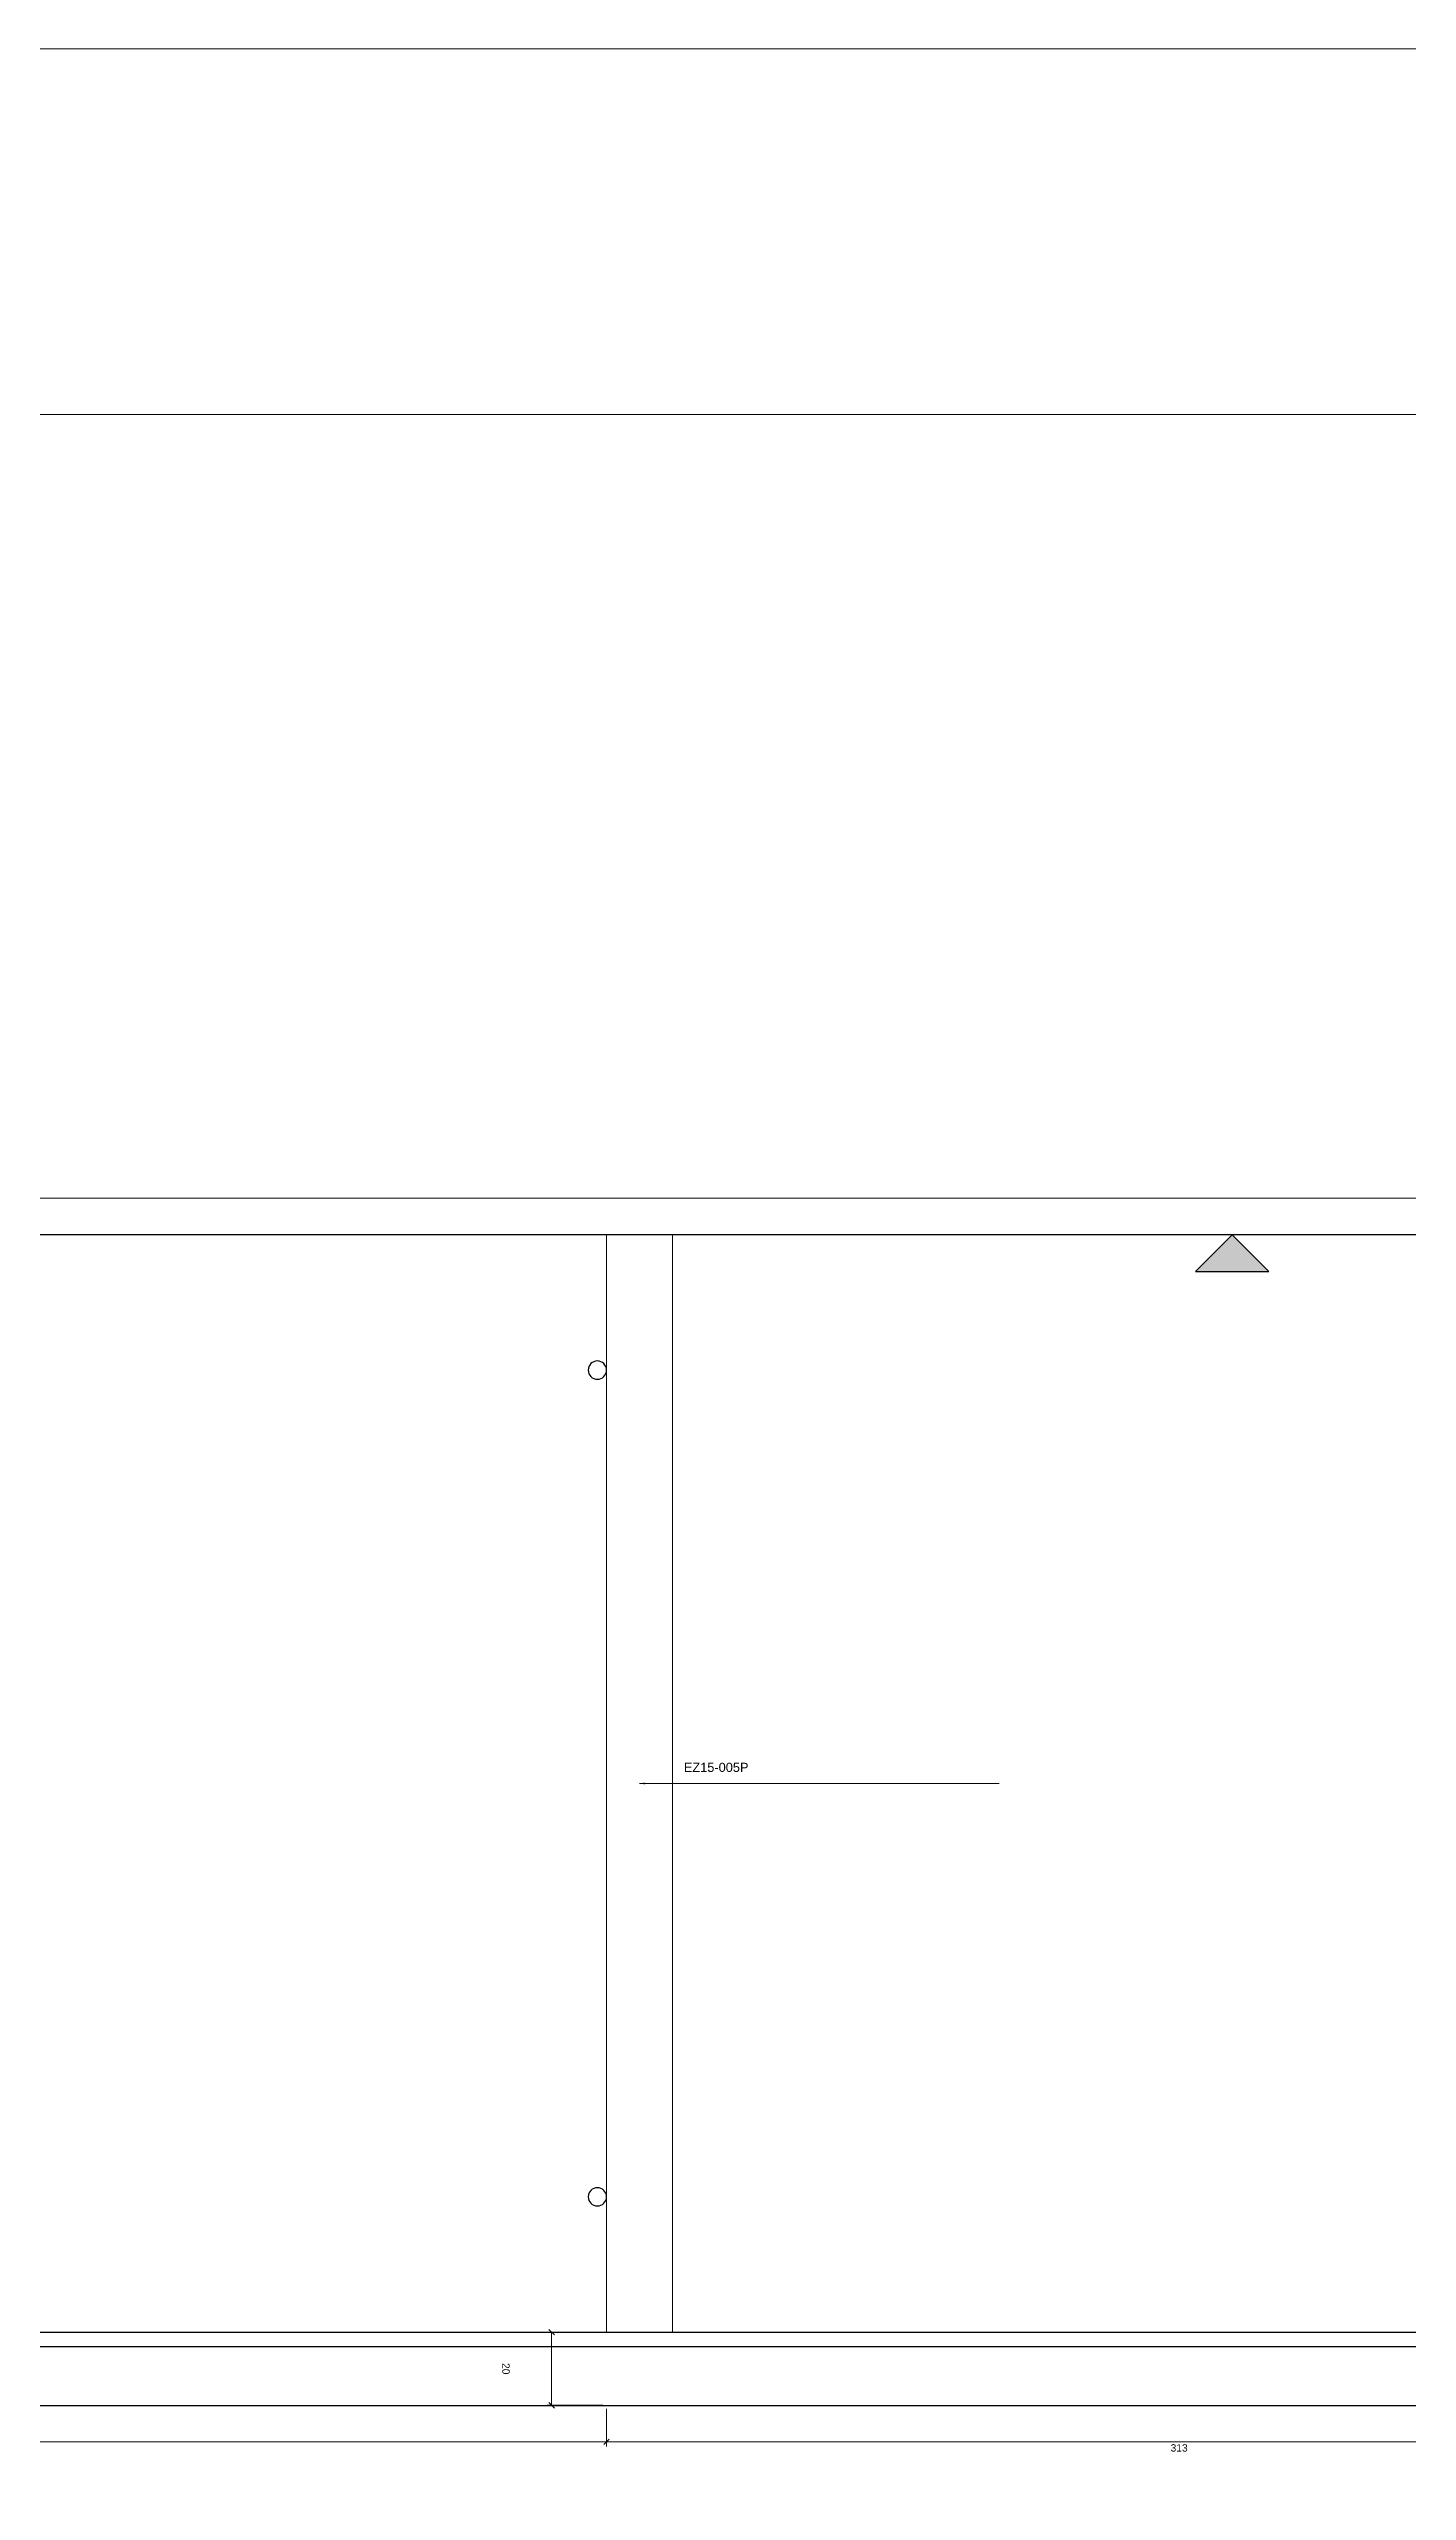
# Paper-space layout 'Left cabinet side2' of a CAD drawing. Header units: millimetres. Extents: x -4 to 1481, y -4 to 1046.
# Drawn here: x 367 to 739, y 378 to 1046 of the extents above; entities that cross this region are included whole.
import ezdxf

# ---------------------------------------------------------------- set-up
doc = ezdxf.new("R2010")
doc.units = ezdxf.units.MM
doc.layers.get('0').update_dxf_attribs({"true_color": 0xc2c2ced6})
doc.layers.add('New project_cabinet-001_Left cabinet side_View from above', color=1, linetype='Continuous', true_color=0xc2ff0000)
doc.layers.add('TitleBlock', color=7, linetype='Continuous')
doc.styles.add('Beschriftung', font='arial.ttf')
doc.styles.add('Blum_Dimension', font='arial.ttf', dxfattribs={"height": 2})
doc.dimstyles.new('Blum_Chain', dxfattribs={"dimtxt": 2, "dimasz": 2, "dimexe": 1.25, "dimexo": 1, "dimtad": 0, "dimjust": 4, "dimtih": 1, "dimtoh": 1, "dimtxsty": 'Blum_Dimension', "dimblk1": 'DOTSMALL', "dimsah": 1, "dimcen": 2, "dimadec": 0, "dimazin": 2, "dimtfac": 1, "dimtix": 1, "dimtmove": 0, "dimatfit": 3, "dimldrblk": 'OBLIQUE', "dimfxl": 1, "dimlwd": 5, "dimlwe": 5, "dimarcsym": 0})
doc.dimstyles.new('Blum_Default', dxfattribs={"dimtxt": 2, "dimasz": 1.5, "dimexe": 1.25, "dimexo": 1, "dimtad": 1, "dimtxsty": 'Blum_Dimension', "dimblk": 'OBLIQUE', "dimcen": 2, "dimadec": 0, "dimazin": 2, "dimtfac": 1, "dimtix": 1, "dimtmove": 0, "dimatfit": 3, "dimfxl": 1, "dimlwd": 5, "dimlwe": 5, "dimarcsym": 0})

# ---------------------------------------------------------------- blocks, each defined once
blk = doc.blocks.new('TitleBlock_Left cabinet side2')
at = {"layer": 'TitleBlock', "lineweight": 0}
for points in [[(-0.79, -0.79, 0), (-0.79, 209.21, 0), (296.21, 209.21, 0), (296.21, -0.79, 0)], [(9.21, 9.21, 0), (9.21, 189.21, 0), (286.21, 189.21, 0), (286.21, 9.21, 0)]]:
    blk.add_polyline3d(points, close=True, dxfattribs=at)
blk = doc.blocks.new('Blum_Trinagle_Filled')
h = blk.add_hatch(color=256)
h.dxf.hatch_style = 1
h.paths.add_polyline_path([(2, 2), (-2, 2), (0, 0)])
blk.add_lwpolyline([(0, 0), (2, 2), (-2, 2)], close=True)
blk = doc.blocks.new('_DotSmall')
at = {"color": 0, "linetype": 'ByBlock', "const_width": 0.5}
blk.add_lwpolyline([(-0.0625, 0, 1), (0.0625, 0, 1)], format="xyb", close=True, dxfattribs=at)
blk = doc.blocks.new('*D214')
at = {"layer": 'Defpoints', "color": 0, "lineweight": 0}
for p in [(1181.71, 731.83), (190.71, 721.83), (1181.71, 721.83)]:
    blk.add_point(p, dxfattribs=at)
at = {"layer": 'New project_cabinet-001_Left cabinet side_View from above', "color": 0, "lineweight": 5}
for p, q in [((190.71, 722.83), (190.71, 733.08)), ((190.71, 731.83), (1179.71, 731.83)), ((1181.71, 722.83), (1181.71, 733.08))]:
    blk.add_line(p, q, dxfattribs=at)
at = {"layer": 'New project_cabinet-001_Left cabinet side_View from above', "color": 0, "lineweight": 0}
blk.add_solid([(1179.71, 731.49), (1179.71, 732.16), (1181.71, 731.83)], dxfattribs=at)
at = {"layer": 'New project_cabinet-001_Left cabinet side_View from above', "color": 0, "lineweight": 5, "xscale": 2, "yscale": 2, "zscale": 2, "rotation": 180}
blk.add_blockref('_DotSmall', (190.71, 731.83), dxfattribs=at)
at = {"layer": 'New project_cabinet-001_Left cabinet side_View from above', "color": 0, "lineweight": 0, "insert": (1181.71, 735.72), "char_height": 2, "attachment_point": 5, "rotation": 270, "style": 'Blum_Dimension'}
blk.add_mtext('991', dxfattribs=at)
blk = doc.blocks.new('_Oblique')
at = {"color": 0, "linetype": 'ByBlock', "lineweight": -2}
blk.add_line((-0.5, -0.5), (0.5, 0.5), dxfattribs=at)
blk = doc.blocks.new('*D217')
at = {"layer": 'Defpoints', "color": 0, "lineweight": 0}
for p in [(1190.71, 731.83), (190.71, 721.83), (1190.71, 721.83)]:
    blk.add_point(p, dxfattribs=at)
at = {"layer": 'New project_cabinet-001_Left cabinet side_View from above', "color": 0, "lineweight": 5}
for p, q in [((190.71, 722.83), (190.71, 733.08)), ((190.71, 731.83), (1188.71, 731.83)), ((1190.71, 722.83), (1190.71, 733.08))]:
    blk.add_line(p, q, dxfattribs=at)
at = {"layer": 'New project_cabinet-001_Left cabinet side_View from above', "color": 0, "lineweight": 0}
blk.add_solid([(1188.71, 731.49), (1188.71, 732.16), (1190.71, 731.83)], dxfattribs=at)
at = {"layer": 'New project_cabinet-001_Left cabinet side_View from above', "color": 0, "lineweight": 5, "xscale": 2, "yscale": 2, "zscale": 2, "rotation": 180}
blk.add_blockref('_DotSmall', (190.71, 731.83), dxfattribs=at)
at = {"layer": 'New project_cabinet-001_Left cabinet side_View from above', "color": 0, "lineweight": 0, "insert": (1190.71, 781.83), "char_height": 2, "attachment_point": 5, "rotation": 270, "style": 'Blum_Dimension'}
blk.add_mtext('1000', dxfattribs=at)
blk = doc.blocks.new('*D232')
at = {"layer": 'Defpoints', "color": 0, "lineweight": 0}
for p in [(504.71, 421.83), (519.71, 421.83), (519.71, 401.83)]:
    blk.add_point(p, dxfattribs=at)
at = {"layer": 'New project_cabinet-001_Left cabinet side_View from above', "color": 0, "lineweight": 5}
for p, q in [((518.71, 421.83), (503.46, 421.83)), ((504.71, 401.83), (504.71, 421.83)), ((518.71, 401.83), (503.46, 401.83))]:
    blk.add_line(p, q, dxfattribs=at)
at = {"layer": 'New project_cabinet-001_Left cabinet side_View from above', "color": 0, "lineweight": 5, "xscale": 1.5, "yscale": 1.5, "zscale": 1.5}
for p, rotation in [((504.71, 421.83), 90), ((504.71, 401.83), 270)]:
    blk.add_blockref('_Oblique', p, dxfattribs=dict(at, rotation=rotation))
at = {"layer": 'New project_cabinet-001_Left cabinet side_View from above', "color": 0, "lineweight": 0, "insert": (492.21, 411.83), "char_height": 2, "attachment_point": 5, "rotation": 270, "style": 'Blum_Dimension'}
blk.add_mtext('20', dxfattribs=at)
blk = doc.blocks.new('*D253')
at = {"layer": 'Defpoints', "color": 0, "lineweight": 0}
for p in [(190.71, 401.83), (519.71, 401.83), (519.71, 391.83)]:
    blk.add_point(p, dxfattribs=at)
at = {"layer": 'New project_cabinet-001_Left cabinet side_View from above', "color": 0, "lineweight": 5}
for p, q in [((190.71, 400.83), (190.71, 390.58)), ((519.71, 400.83), (519.71, 390.58)), ((190.71, 391.83), (519.71, 391.83))]:
    blk.add_line(p, q, dxfattribs=at)
at = {"layer": 'New project_cabinet-001_Left cabinet side_View from above', "color": 0, "lineweight": 5, "xscale": 1.5, "yscale": 1.5, "zscale": 1.5, "rotation": 180}
blk.add_blockref('_Oblique', (190.71, 391.83), dxfattribs=at)
at = {"layer": 'New project_cabinet-001_Left cabinet side_View from above', "color": 0, "lineweight": 5, "xscale": 1.5, "yscale": 1.5, "zscale": 1.5}
blk.add_blockref('_Oblique', (519.71, 391.83), dxfattribs=at)
at = {"layer": 'New project_cabinet-001_Left cabinet side_View from above', "color": 0, "lineweight": 0, "insert": (355.21, 390.18), "char_height": 2, "attachment_point": 5, "style": 'Blum_Dimension'}
blk.add_mtext('329', dxfattribs=at)
blk = doc.blocks.new('*D256')
at = {"layer": 'Defpoints', "color": 0, "lineweight": 0}
for p in [(519.71, 401.83), (832.71, 401.83), (832.71, 391.83)]:
    blk.add_point(p, dxfattribs=at)
at = {"layer": 'New project_cabinet-001_Left cabinet side_View from above', "color": 0, "lineweight": 5}
for p, q in [((519.71, 400.83), (519.71, 390.58)), ((832.71, 400.83), (832.71, 390.58)), ((519.71, 391.83), (832.71, 391.83))]:
    blk.add_line(p, q, dxfattribs=at)
at = {"layer": 'New project_cabinet-001_Left cabinet side_View from above', "color": 0, "lineweight": 5, "xscale": 1.5, "yscale": 1.5, "zscale": 1.5, "rotation": 180}
blk.add_blockref('_Oblique', (519.71, 391.83), dxfattribs=at)
at = {"layer": 'New project_cabinet-001_Left cabinet side_View from above', "color": 0, "lineweight": 5, "xscale": 1.5, "yscale": 1.5, "zscale": 1.5}
blk.add_blockref('_Oblique', (832.71, 391.83), dxfattribs=at)
at = {"layer": 'New project_cabinet-001_Left cabinet side_View from above', "color": 0, "lineweight": 0, "insert": (676.21, 390.18), "char_height": 2, "attachment_point": 5, "style": 'Blum_Dimension'}
blk.add_mtext('313', dxfattribs=at)

psp = doc.layouts.new('Left cabinet side2')

# ---------------------------------------------------------------- linework, layer by layer
at = {"linetype": 'Continuous', "lineweight": 30}
for p, q in [((1190.714, 721.828), (190.714, 721.828)), ((190.714, 421.828), (1190.714, 421.828)), ((1190.714, 417.828), (190.714, 417.828)), ((190.714, 401.828), (1190.714, 401.828))]:
    psp.add_line(p, q, dxfattribs=at)
at = {"linetype": 'Continuous', "lineweight": 5}
for p, q in [((519.714, 421.828), (519.714, 721.828)), ((537.714, 721.828), (519.714, 721.828)), ((537.714, 721.828), (537.714, 421.828)), ((537.714, 421.828), (519.714, 421.828))]:
    psp.add_line(p, q, dxfattribs=at)
at = {"linetype": 'Continuous', "lineweight": 30, "extrusion": (0, 0, -1)}
for centre in [(-517.214, 684.828), (-517.214, 458.828)]:
    psp.add_circle(centre, 2.5, dxfattribs=at)

# ---------------------------------------------------------------- block references
at = {"lineweight": 0, "xscale": 5, "yscale": 5, "zscale": 5}
psp.add_blockref('TitleBlock_Left cabinet side2', (0, 0), dxfattribs=at)
at = {"layer": 'New project_cabinet-001_Left cabinet side_View from above', "lineweight": 0, "xscale": 5, "yscale": 5, "zscale": 5, "rotation": 180}
psp.add_blockref('Blum_Trinagle_Filled', (690.714, 721.828), dxfattribs=at)

# ---------------------------------------------------------------- texts
at = {"lineweight": 0, "insert": (540.839, 574.953), "char_height": 2.5, "attachment_point": 7, "style": 'Beschriftung'}
psp.add_mtext('EZ15-005P', dxfattribs=at)

# ---------------------------------------------------------------- dimensions: what is measured, and where the dimension line sits
at = {"layer": 'New project_cabinet-001_Left cabinet side_View from above', "lineweight": 0}
dim = psp.add_linear_dim(base=(1190.714, 731.828), p1=(190.714, 721.828), p2=(1190.714, 721.828), dimstyle='Blum_Chain', override={"dimscale": 0, "dimtmove": 2}, dxfattribs=at)
dim.commit()
dim.dimension.update_dxf_attribs({"geometry": '*D217', "text_midpoint": (1190.714, 781.828), "dimtype": 160, "text_rotation": 90})
for base, p1, p2, dimstyle, override, picture, middle in [((1181.714, 731.828), (190.714, 721.828), (1181.714, 721.828), 'Blum_Chain', {"dimscale": 0}, '*D214', (1181.714, 735.719)), ((519.714, 391.828), (190.714, 401.828), (519.714, 401.828), 'Blum_Default', {"dimscale": 0, "dimtad": 4}, '*D253', (355.214, 390.181)), ((832.714, 391.828), (519.714, 401.828), (832.714, 401.828), 'Blum_Default', {"dimscale": 0, "dimtad": 4}, '*D256', (676.214, 390.181))]:
    dim = psp.add_linear_dim(base=base, p1=p1, p2=p2, dimstyle=dimstyle, override=override, dxfattribs=at)
    dim.commit()
    dim.dimension.update_dxf_attribs({"geometry": picture, "text_midpoint": middle})
dim = psp.add_linear_dim(base=(504.714, 421.828), p1=(519.714, 401.828), p2=(519.714, 421.828), angle=90, dimstyle='Blum_Default', override={"dimscale": 0, "dimtad": 4, "dimtmove": 2}, dxfattribs=at)
dim.commit()
dim.dimension.update_dxf_attribs({"geometry": '*D232', "text_midpoint": (492.214, 411.828), "dimtype": 160})

# ---------------------------------------------------------------- leaders
at = {"lineweight": 0}
psp.add_leader([(528.714, 571.828), (627.034, 571.828)], dimstyle='Blum_Default', override={"dimscale": 0}, dxfattribs=at)

doc.saveas('drawing.dxf')
